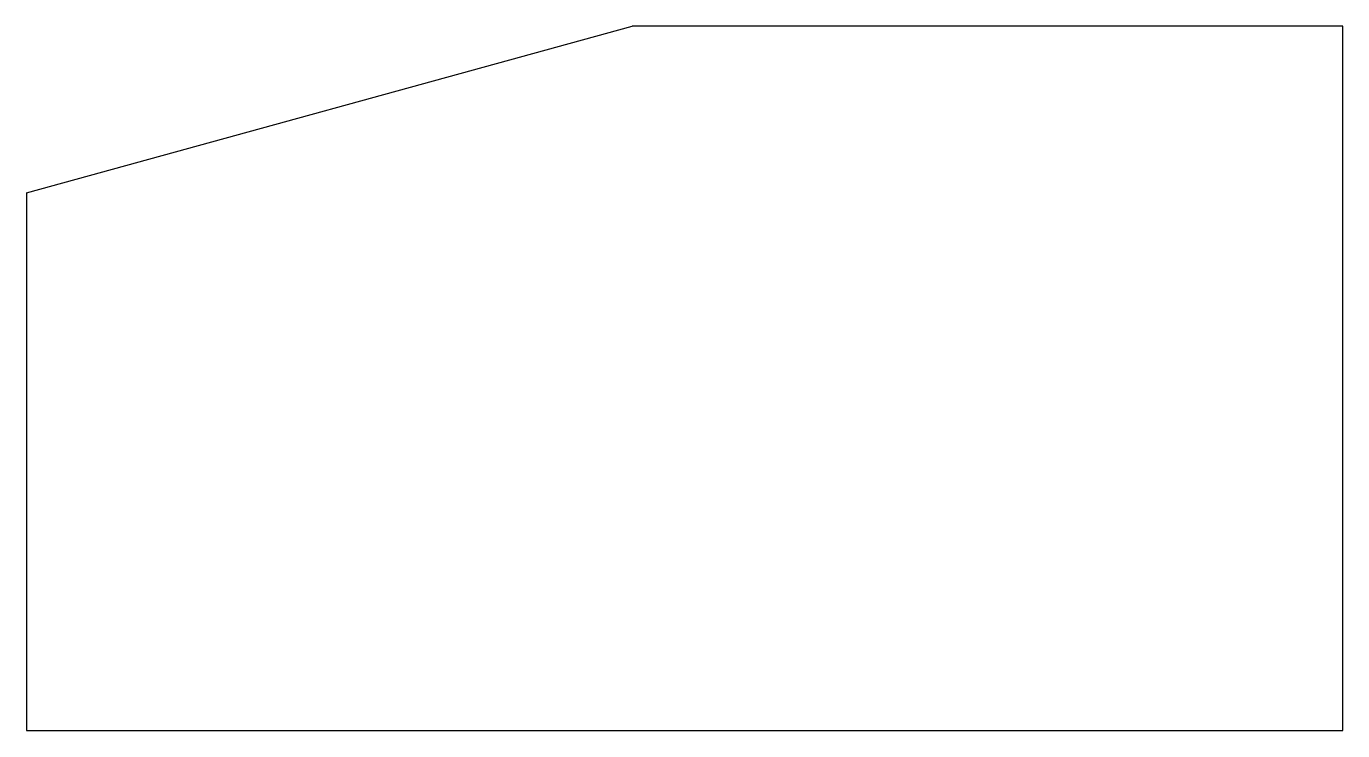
# Model space of a CAD drawing. Header units: millimetres. Extents: x 236 to 473, y 1534 to 1661.
import ezdxf

# ---------------------------------------------------------------- set-up
doc = ezdxf.new("R2010")
doc.units = ezdxf.units.MM

msp = doc.modelspace()

# ---------------------------------------------------------------- linework, layer by layer
msp.add_line((235.67, 1631.18), (344.97, 1661.18))
msp.add_lwpolyline([(235.67, 1631.18), (235.67, 1534.18), (473.17, 1534.18), (473.17, 1661.18), (344.97, 1661.18)])

doc.saveas('drawing.dxf')
